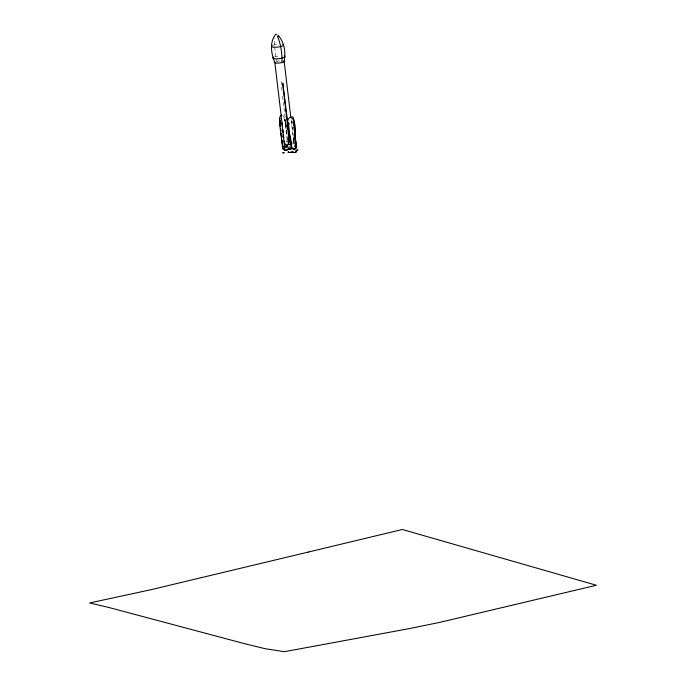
<?xml version="1.0" encoding="UTF-8"?>
<svg xmlns="http://www.w3.org/2000/svg" width="686" height="686" viewBox="0 0 686 686"><rect width="100%" height="100%" fill="white"/><g stroke="black" fill="none" stroke-linecap="round" stroke-linejoin="round"><path stroke-width="0.51" stroke-dasharray="3.43 2.57" d="M274.426 44.899L274.82 38.587M291.147 121.774L293.385 122.434M293.737 137.654L293.617 142.825L293.394 137.654M287.262 140.527L284.904 120.033L286.499 126.258M293.599 142.842L295.151 143.511M294.911 145.946L294.723 146.315M285.265 120.753L284.467 120.65L284.338 119.527L285.265 120.753L285.136 119.63L282.915 115.317M287.314 139.481L285.076 119.664L285.067 120.805M286.885 140.947L287.022 142.071L286.885 140.947L287.485 141.102M284.887 120.196L286.388 127.373M281.209 81.257L282.066 92.113M284.338 119.527L285.136 119.63M276.321 58.413L277.093 61.32M291.439 121.045L294.56 146.718M291.104 119.664L293.882 142.971M282.563 96.332L283.824 106.87M283.953 107.925L285.582 121.628M285.71 122.683L286.465 129.011M286.585 130.066L287.22 135.331M274.674 47L275.806 56.484M276.141 61.594A4.691 1.046 -6.8 0 1 280.617 60.797M292.459 142.388A4.691 1.046 -6.8 0 1 292.579 143.871M274.563 56.844A6.123 1.363 -6.8 0 1 280.411 55.806M273.182 45.259A6.123 1.363 -6.8 0 1 279.031 44.221M292.433 147.541A2.795 0.626 -6.8 0 1 293.094 147.396M292.493 147.55A2.684 0.6 -6.8 0 1 293.128 147.421"/><path stroke-width="1.03" d="M290.958 145.038L288.446 123.549L288.609 144.043M281.895 62.58C282.263 53.688 280.951 44.581 277.521 36.324A2.178 0.489 -6.8 0 0 278.259 35.569M279.862 118.935L280.574 118.85M291.764 116.972C295.786 113.662 294.526 146.77 296.738 145.895L296.026 146.247M288.532 123.626L288.266 144.034M279.785 121.371L280.154 123.471M293.694 125.418L293.445 122.262L293.617 125.409M281.612 115.025C277.719 116.834 280.471 123.454 280.257 126.481M296.635 147.593C291.782 141.822 299.525 120.436 290.212 117.246C282.04 122.494 294.44 141.539 291.087 148.236M290.847 149.119L288.96 149.342L291.061 148.811M282.821 148.279L283.009 147.91M284.716 148.005L281.835 122.674M282.692 83.263L289.526 142.602M283.369 148.528L284.167 148.528M295.023 149.231L293.282 149.214M294.731 149.574L293.685 149.762M291.533 147.884A2.684 0.6 -6.8 0 0 293.908 148.51A2.684 0.6 -6.8 0 0 296.146 147.344L296.026 147.147M297.578 150.44L297.964 149.9M284.767 148.005L283.55 148.305M297.655 150.448L296.206 150.92M293.068 151.94C291.644 152.892 296.052 152.686 296.078 151.769M283.069 148.408C281.577 149.154 285.959 148.699 284.416 148.253M276.904 34.377C276.389 34.214 275.823 34.317 275.386 34.626C269.426 42.343 271.21 54.211 274.829 62.495L282.409 126.053M286.268 147.13L284.639 147.267M289.252 148.793L289.038 149.239M296.524 150.054L297.278 149.865M279.708 120.676L280.3 120.839L279.708 120.676L280.257 125.461M279.845 121.799L280.437 121.962M288.009 122.966L288.806 123.068L288.737 124.243L288.6 123.12L288.009 122.966L288.146 124.089L288.943 124.192M292.836 121.765L293.634 121.868L295.932 142.739M288.146 124.089L288.214 122.914M290.564 144.386L291.499 145.612L291.361 144.489L290.564 144.386L290.701 145.509L291.499 145.612M291.361 144.489L291.293 145.664M296.189 143.288L296.326 144.412L295.735 144.257M296.086 146.744L296.669 146.35M285.951 147.439L285.187 147.524M296.258 150.869L295.606 150.963M284.536 152.841L283.026 152.798M283.558 148.296L282.992 148.322M283.695 149.231L283.198 149.325L284.356 149.359M283.429 152.815L282.683 152.738M284.356 147.756L284.844 147.859M287.1 149.402L287.588 149.737L284.321 150.217M282.821 83.246L288.497 128.831M293.179 122.837L293.771 122.991L292.973 122.888M279.536 123.008L282.675 148.245M278.567 35.775C284.519 42.703 285.873 52.693 284.158 61.406L290.847 117.546M283.249 135.794L283.704 137.86M282.906 135.871L283.361 137.937M293.934 127.459L294.423 131.541M294.671 133.581L295.031 136.643M295.272 138.683L295.76 142.757M288.746 130.94L290.127 142.534M282.786 129.234L283.172 132.415M283.421 134.533L283.798 137.706M284.175 140.887L284.561 144.069M280.102 120.89L280.231 122.014M280.625 128.522L280.866 130.563M281.234 133.624L281.594 136.686M282.083 140.767L282.332 142.799M280.505 128.539L280.874 131.618M281.114 133.676L281.603 137.783M281.852 139.841L282.34 143.949M283.49 60.951A4.691 1.046 -6.8 0 1 280.188 62.915A4.691 1.046 -6.8 0 1 274.966 62.203M290.504 144.386A4.691 1.046 -6.8 0 1 285.573 144.592A4.691 1.046 -6.8 0 1 285.144 143.468M284.15 56.003A6.123 1.363 -6.8 0 1 279.048 58.67A6.123 1.363 -6.8 0 1 273.62 57.238M282.769 44.419A6.123 1.363 -6.8 0 1 277.667 47.085A6.123 1.363 -6.8 0 1 272.239 45.662M292.099 151.846A1.938 0.429 -6.8 0 1 289.518 152.438A1.938 0.429 -6.8 0 1 288.54 151.932M290.967 146.864A2.718 0.609 -6.8 0 1 287.7 147.147A2.718 0.609 -6.8 0 1 287.211 146.47M292.399 151.692A2.195 0.489 -6.8 0 1 289.698 152.489A2.195 0.489 -6.8 0 1 288.317 151.923M291.704 148.545A1.938 0.429 -6.8 0 1 288.9 149.145A1.938 0.429 -6.8 0 1 288.446 148.51M291.164 143.726A2.718 0.609 -6.8 0 1 289.964 144.017M295.786 147.241A2.795 0.626 -6.8 0 1 296.018 148.065A2.795 0.626 -6.8 0 1 292.313 148.613A2.795 0.626 -6.8 0 1 291.439 147.884M296.112 151.64A2.058 0.463 -6.8 0 1 295.563 152.309A2.058 0.463 -6.8 0 1 292.811 152.549A2.058 0.463 -6.8 0 1 292.888 151.923M287.357 145.886A2.795 0.626 -6.8 0 1 284.013 146.384M282.984 146.272A2.795 0.626 -6.8 0 1 282.666 145.835M287.28 149.342A2.058 0.463 -6.8 0 1 287.331 149.994A2.058 0.463 -6.8 0 1 284.433 150.337M287.28 145.878A2.684 0.6 -6.8 0 1 284.073 146.35M283.078 146.247A2.684 0.6 -6.8 0 1 282.778 145.826M308.246 552.076L151.34 589.626L89.626 602.951L109.597 607.676L245.777 644L265.079 648.682L284.364 651.7L408.556 628.753L440.06 622.305L596.374 585.252L402.348 529.489L308.246 552.076"/></g></svg>
